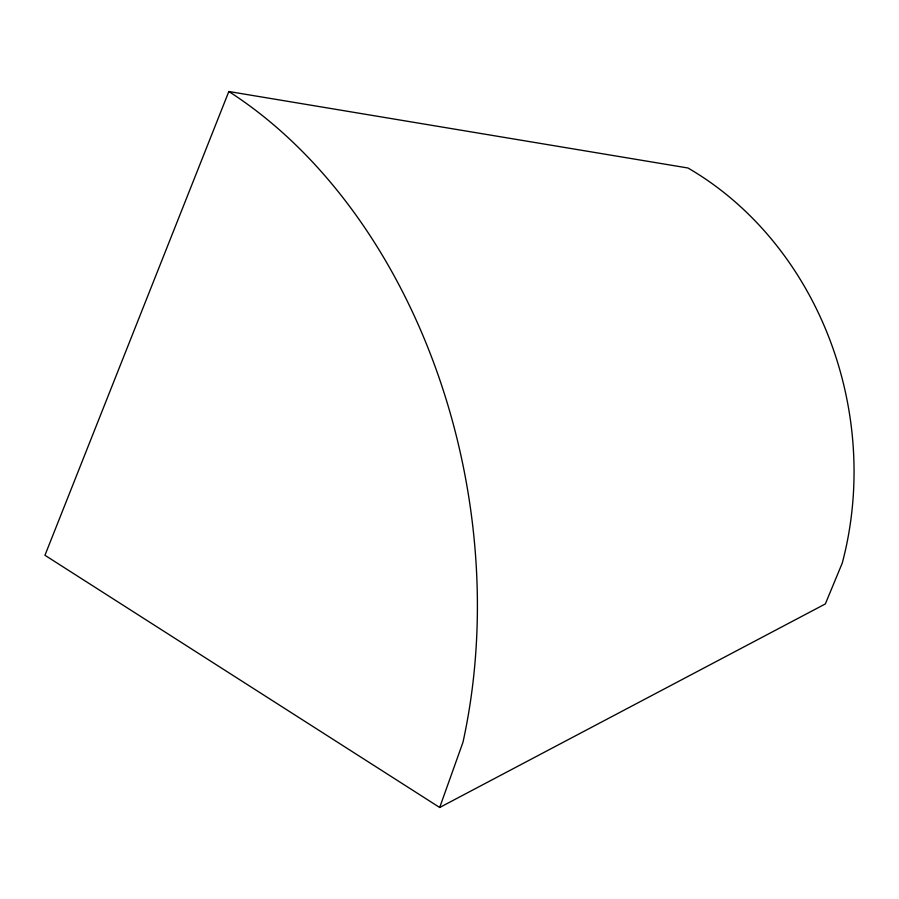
<?xml version="1.0" encoding="UTF-8"?>
<svg xmlns="http://www.w3.org/2000/svg" width="899" height="899" viewBox="0 0 899 899"><rect width="100%" height="100%" fill="white"/><g stroke="black" fill="none" stroke-linecap="round" stroke-linejoin="round"><path stroke-width="1.35" d="M439.69 807.482L462.974 742.259A512.969 371.152 79.6 0 0 228.84 91.518L687.96 168.001A325.337 283.376 79.1 0 1 842.273 563.044L825.338 603.937L439.69 807.482L44.95 555.279L228.84 91.518"/></g></svg>
